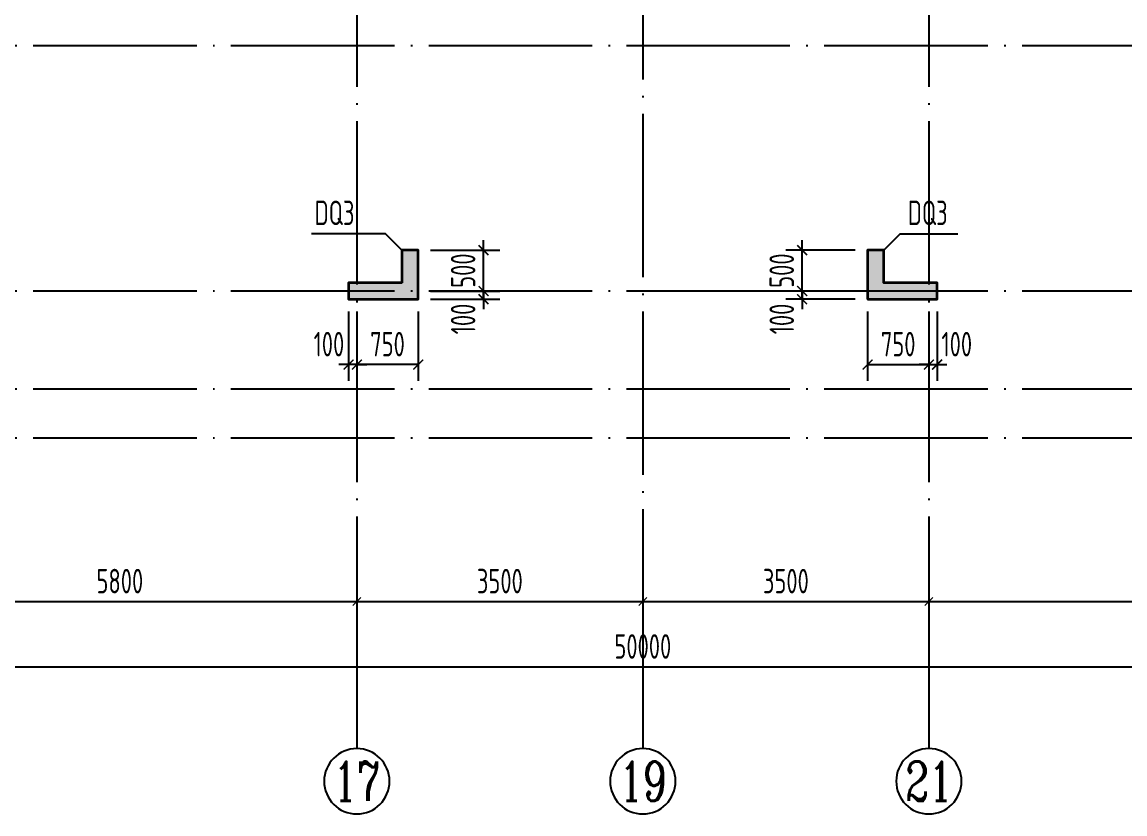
# Model space of a CAD drawing. Extents: x -1058961 to 23600, y -449123 to 2751847.
# Drawn here: x -428220 to -414724, y -258411 to -248719 of the extents above; entities that cross this region are included whole.
import ezdxf
from ezdxf.enums import TextEntityAlignment as Align

# ---------------------------------------------------------------- set-up
doc = ezdxf.new("R2010")
doc.units = 0
doc.header["$LTSCALE"] = 1000
doc.linetypes.add('DOTE', pattern=[2.42, 2, -0.2, 0.02, -0.2])
doc.layers.get('0').update_dxf_attribs({"linetype": 'CONTINUOUS'})
doc.layers.get('DEFPOINTS').update_dxf_attribs({"linetype": 'CONTINUOUS'})
for name, color, linetype in [('A-AXIS', 1, 'CONTINUOUS'), ('A-DOTE', 10, 'DOTE'), ('AXIS_NUM', 7, 'CONTINUOUS'), ('S-Q墙实线', 6, 'CONTINUOUS'), ('S-Q墙标注', 3, 'CONTINUOUS'), ('S-X详图填充', 252, 'CONTINUOUS'), ('S-X详图实线', 4, 'CONTINUOUS'), ('S-Y一般标注', 3, 'CONTINUOUS'), ('S-Z柱编号', 6, 'CONTINUOUS')]:
    doc.layers.add(name, color=color, linetype=linetype)
doc.styles.add('TSSD_Axis', font='complex.shx', dxfattribs={"width": 0.7, "bigfont": 'hztxt.shx'})
doc.styles.add('TSSD_DIMENSION', font='Tssdeng.shx', dxfattribs={"width": 0.7, "bigfont": 'tssdchn.shx'})
doc.styles.add('TSSD_REIN', font='tssdeng.shx', dxfattribs={"width": 0.7, "height": 300, "bigfont": 'tssdchn.shx'})
doc.styles.add('结构文字', font='zstxt.shx', dxfattribs={"width": 0.7, "bigfont": 'zshz.shx'})
doc.dimstyles.new('STRUCK', dxfattribs={"dimtxt": 400, "dimasz": 121, "dimexe": 200, "dimexo": 150, "dimgap": 115, "dimtad": 1, "dimdec": 0, "dimdsep": 46, "dimtxsty": '结构文字', "dimblk": 'ARCHTICK', "dimcen": 400, "dimclrd": 3, "dimclre": 3, "dimclrt": 7, "dimadec": 0, "dimazin": 0, "dimtfac": 1, "dimtdec": 0, "dimtix": 1, "dimtmove": 2, "dimatfit": 3, "dimldrblk": '_DIMX', "dimfxl": 0, "dimtolj": 1, "dimtzin": 0, "dimarcsym": 0})
doc.dimstyles.new('TSSD_100_100', dxfattribs={"dimtxt": 300, "dimasz": 100, "dimexe": 100, "dimexo": 250, "dimgap": 100, "dimtad": 1, "dimdec": 0, "dimzin": 0, "dimdsep": 46, "dimtxsty": 'TSSD_DIMENSION', "dimblk": 'ARCHTICK', "dimcen": 0, "dimdle": 100, "dimclrt": 7, "dimadec": 0, "dimazin": 0, "dimtfac": 1, "dimtdec": 0, "dimtix": 1, "dimtmove": 2, "dimatfit": 3, "dimldrblk": 'ARCHTICK', "dimfxl": 0, "dimtolj": 1, "dimtzin": 0, "dimarcsym": 0})

# ---------------------------------------------------------------- blocks, each defined once
blk = doc.blocks.new('_ArchTick')
at = {"color": 0, "linetype": 'ByBlock', "const_width": 0.15}
blk.add_lwpolyline([(-0.5, -0.5), (0.5, 0.5)], dxfattribs=at)
blk = doc.blocks.new('*D1101')
at = {"layer": 'DEFPOINTS', "color": 0}
for p in [(20300, 3600), (26100, 3600), (26100, 2600)]:
    blk.add_point(p, dxfattribs=at)
at = {"layer": 'S-Y一般标注', "color": 0, "lineweight": -2}
for p, q in [((20300, 3350), (20300, 2500)), ((26100, 3350), (26100, 2500)), ((20200, 2600), (26200, 2600))]:
    blk.add_line(p, q, dxfattribs=at)
at = {"layer": 'S-Y一般标注', "color": 0, "lineweight": -2, "xscale": 100, "yscale": 100, "zscale": 100, "rotation": 180}
blk.add_blockref('_ArchTick', (20300, 2600), dxfattribs=at)
at = {"layer": 'S-Y一般标注', "color": 0, "lineweight": -2, "xscale": 100, "yscale": 100, "zscale": 100}
blk.add_blockref('_ArchTick', (26100, 2600), dxfattribs=at)
at = {"layer": 'S-Y一般标注', "color": 7, "insert": (23200, 2850), "char_height": 300, "attachment_point": 5, "style": 'TSSD_DIMENSION'}
blk.add_mtext('\\A1;5800', dxfattribs=at)
blk = doc.blocks.new('ts_axno')
at = {"color": 0, "linetype": 'ByBlock', "lineweight": -2}
blk.add_circle((0, 0), 0.5, dxfattribs=at)
at = {"color": 0, "linetype": 'ByBlock', "lineweight": -2, "style": 'TSSD_Axis', "width": 0.7}
blk.add_attdef('A', text='', height=0.6, dxfattribs=at).set_placement((0, 0), align=Align.MIDDLE_CENTER)
blk = doc.blocks.new('*D1102')
at = {"layer": 'DEFPOINTS', "color": 0}
for p in [(26100, 3600), (29600, 3600), (29600, 2600)]:
    blk.add_point(p, dxfattribs=at)
at = {"layer": 'S-Y一般标注', "color": 0, "lineweight": -2}
for p, q in [((26100, 3350), (26100, 2500)), ((29600, 3350), (29600, 2500)), ((26000, 2600), (29700, 2600))]:
    blk.add_line(p, q, dxfattribs=at)
at = {"layer": 'S-Y一般标注', "color": 0, "lineweight": -2, "xscale": 100, "yscale": 100, "zscale": 100, "rotation": 180}
blk.add_blockref('_ArchTick', (26100, 2600), dxfattribs=at)
at = {"layer": 'S-Y一般标注', "color": 0, "lineweight": -2, "xscale": 100, "yscale": 100, "zscale": 100}
blk.add_blockref('_ArchTick', (29600, 2600), dxfattribs=at)
at = {"layer": 'S-Y一般标注', "color": 7, "insert": (27850, 2850), "char_height": 300, "attachment_point": 5, "style": 'TSSD_DIMENSION'}
blk.add_mtext('\\A1;3500', dxfattribs=at)
blk = doc.blocks.new('*D1103')
at = {"layer": 'DEFPOINTS', "color": 0}
for p in [(33100, 3600), (38900, 3600), (38900, 2600)]:
    blk.add_point(p, dxfattribs=at)
at = {"layer": 'S-Y一般标注', "color": 0, "lineweight": -2}
for p, q in [((33100, 3350), (33100, 2500)), ((38900, 3350), (38900, 2500)), ((33000, 2600), (39000, 2600))]:
    blk.add_line(p, q, dxfattribs=at)
at = {"layer": 'S-Y一般标注', "color": 0, "lineweight": -2, "xscale": 100, "yscale": 100, "zscale": 100, "rotation": 180}
blk.add_blockref('_ArchTick', (33100, 2600), dxfattribs=at)
at = {"layer": 'S-Y一般标注', "color": 0, "lineweight": -2, "xscale": 100, "yscale": 100, "zscale": 100}
blk.add_blockref('_ArchTick', (38900, 2600), dxfattribs=at)
at = {"layer": 'S-Y一般标注', "color": 7, "insert": (36000, 2850), "char_height": 300, "attachment_point": 5, "style": 'TSSD_DIMENSION'}
blk.add_mtext('\\A1;5800', dxfattribs=at)
blk = doc.blocks.new('*D1107')
at = {"layer": 'DEFPOINTS', "color": 0}
for p in [(4600, 3600), (54600, 3600), (54600, 1800)]:
    blk.add_point(p, dxfattribs=at)
at = {"layer": 'S-Y一般标注', "color": 0, "lineweight": -2}
for p, q in [((4600, 3350), (4600, 1700)), ((54600, 3350), (54600, 1700)), ((4500, 1800), (54700, 1800))]:
    blk.add_line(p, q, dxfattribs=at)
at = {"layer": 'S-Y一般标注', "color": 0, "lineweight": -2, "xscale": 100, "yscale": 100, "zscale": 100, "rotation": 180}
blk.add_blockref('_ArchTick', (4600, 1800), dxfattribs=at)
at = {"layer": 'S-Y一般标注', "color": 0, "lineweight": -2, "xscale": 100, "yscale": 100, "zscale": 100}
blk.add_blockref('_ArchTick', (54600, 1800), dxfattribs=at)
at = {"layer": 'S-Y一般标注', "color": 7, "insert": (29600, 2050), "char_height": 300, "attachment_point": 5, "style": 'TSSD_DIMENSION'}
blk.add_mtext('\\A1;50000', dxfattribs=at)
blk = doc.blocks.new('*D1110')
at = {"layer": 'DEFPOINTS', "color": 0}
for p in [(29600, 3600), (33100, 3600), (33100, 2600)]:
    blk.add_point(p, dxfattribs=at)
at = {"layer": 'S-Y一般标注', "color": 0, "lineweight": -2}
for p, q in [((29600, 3350), (29600, 2500)), ((33100, 3350), (33100, 2500)), ((29500, 2600), (33200, 2600))]:
    blk.add_line(p, q, dxfattribs=at)
at = {"layer": 'S-Y一般标注', "color": 0, "lineweight": -2, "xscale": 100, "yscale": 100, "zscale": 100, "rotation": 180}
blk.add_blockref('_ArchTick', (29600, 2600), dxfattribs=at)
at = {"layer": 'S-Y一般标注', "color": 0, "lineweight": -2, "xscale": 100, "yscale": 100, "zscale": 100}
blk.add_blockref('_ArchTick', (33100, 2600), dxfattribs=at)
at = {"layer": 'S-Y一般标注', "color": 7, "insert": (31350, 2850), "char_height": 300, "attachment_point": 5, "style": 'TSSD_DIMENSION'}
blk.add_mtext('\\A1;3500', dxfattribs=at)
blk = doc.blocks.new('*D781')
at = {"layer": 'DEFPOINTS', "color": 0}
for p in [(-418674, -252011), (-417874, -252011), (-417874, -252111)]:
    blk.add_point(p, dxfattribs=at)
at = {"layer": 'S-Q墙标注', "color": 3, "lineweight": -2}
for p, q in [((-418674, -252011), (-418674, -251890)), ((-418024, -252011), (-418874, -252011)), ((-418674, -252111), (-418674, -252011)), ((-418024, -252111), (-418874, -252111)), ((-418674, -252111), (-418674, -252232))]:
    blk.add_line(p, q, dxfattribs=at)
at = {"layer": 'S-Q墙标注', "color": 3, "lineweight": -2, "xscale": 121, "yscale": 121, "zscale": 121}
for p, rotation in [((-418674, -252011), 270), ((-418674, -252111), 90)]:
    blk.add_blockref('_ArchTick', p, dxfattribs=dict(at, rotation=rotation))
at = {"layer": 'S-Q墙标注', "color": 7, "insert": (-418924, -252353), "char_height": 300, "attachment_point": 5, "rotation": 90, "style": 'TSSD_REIN'}
blk.add_mtext('\\A1;100', dxfattribs=at)
blk = doc.blocks.new('_DIMX')
blk.add_line((-150, 0), (150, 0))
at = {"const_width": 50}
blk.add_lwpolyline([(-70, -70), (70, 70)], dxfattribs=at)
blk = doc.blocks.new('*D782')
at = {"layer": 'DEFPOINTS', "color": 0}
for p in [(-418674, -251511), (-417874, -251511), (-417874, -252011)]:
    blk.add_point(p, dxfattribs=at)
at = {"layer": 'S-Q墙标注', "color": 3, "lineweight": -2}
for p, q in [((-418674, -251511), (-418674, -251390)), ((-418024, -251511), (-418874, -251511)), ((-418674, -252011), (-418674, -251511)), ((-418024, -252011), (-418874, -252011)), ((-418674, -252011), (-418674, -252132))]:
    blk.add_line(p, q, dxfattribs=at)
at = {"layer": 'S-Q墙标注', "color": 3, "lineweight": -2, "xscale": 121, "yscale": 121, "zscale": 121}
for p, rotation in [((-418674, -251511), 270), ((-418674, -252011), 90)]:
    blk.add_blockref('_ArchTick', p, dxfattribs=dict(at, rotation=rotation))
at = {"layer": 'S-Q墙标注', "color": 7, "insert": (-418924, -251761), "char_height": 300, "attachment_point": 5, "rotation": 90, "style": 'TSSD_REIN'}
blk.add_mtext('\\A1;500', dxfattribs=at)
blk = doc.blocks.new('*D783')
at = {"layer": 'DEFPOINTS', "color": 0}
for p in [(-424123, -252111), (-423373, -252111), (-424123, -252911)]:
    blk.add_point(p, dxfattribs=at)
at = {"layer": 'S-Q墙标注', "color": 3, "lineweight": -2}
for p, q in [((-424123, -252261), (-424123, -253111)), ((-423373, -252261), (-423373, -253111)), ((-423373, -252911), (-424123, -252911))]:
    blk.add_line(p, q, dxfattribs=at)
at = {"layer": 'S-Q墙标注', "color": 3, "lineweight": -2, "xscale": 121, "yscale": 121, "zscale": 121, "rotation": 180}
blk.add_blockref('_ArchTick', (-424123, -252911), dxfattribs=at)
at = {"layer": 'S-Q墙标注', "color": 3, "lineweight": -2, "xscale": 121, "yscale": 121, "zscale": 121}
blk.add_blockref('_ArchTick', (-423373, -252911), dxfattribs=at)
at = {"layer": 'S-Q墙标注', "color": 7, "insert": (-423748, -252661), "char_height": 300, "attachment_point": 5, "style": 'TSSD_REIN'}
blk.add_mtext('\\A1;750', dxfattribs=at)
blk = doc.blocks.new('*D784')
at = {"layer": 'DEFPOINTS', "color": 0}
for p in [(-424224, -252111), (-424123, -252111), (-424224, -252911)]:
    blk.add_point(p, dxfattribs=at)
at = {"layer": 'S-Q墙标注', "color": 3, "lineweight": -2}
for p, q in [((-424224, -252261), (-424224, -253111)), ((-424123, -252261), (-424123, -253111)), ((-424224, -252911), (-424345, -252911)), ((-424123, -252911), (-424224, -252911)), ((-424123, -252911), (-424002, -252911))]:
    blk.add_line(p, q, dxfattribs=at)
at = {"layer": 'S-Q墙标注', "color": 3, "lineweight": -2, "xscale": 121, "yscale": 121, "zscale": 121}
blk.add_blockref('_ArchTick', (-424224, -252911), dxfattribs=at)
at = {"layer": 'S-Q墙标注', "color": 3, "lineweight": -2, "xscale": 121, "yscale": 121, "zscale": 121, "rotation": 180}
blk.add_blockref('_ArchTick', (-424123, -252911), dxfattribs=at)
at = {"layer": 'S-Q墙标注', "color": 7, "insert": (-424465, -252661), "char_height": 300, "attachment_point": 5, "style": 'TSSD_REIN'}
blk.add_mtext('\\A1;100', dxfattribs=at)
blk = doc.blocks.new('*D825')
at = {"layer": 'DEFPOINTS', "color": 0}
for p in [(-417874, -252111), (-417123, -252111), (-417123, -252911)]:
    blk.add_point(p, dxfattribs=at)
at = {"layer": 'S-Q墙标注', "color": 3, "lineweight": -2}
for p, q in [((-417874, -252261), (-417874, -253111)), ((-417123, -252261), (-417123, -253111)), ((-417874, -252911), (-417123, -252911))]:
    blk.add_line(p, q, dxfattribs=at)
at = {"layer": 'S-Q墙标注', "color": 3, "lineweight": -2, "xscale": 121, "yscale": 121, "zscale": 121, "rotation": 180}
blk.add_blockref('_ArchTick', (-417874, -252911), dxfattribs=at)
at = {"layer": 'S-Q墙标注', "color": 3, "lineweight": -2, "xscale": 121, "yscale": 121, "zscale": 121}
blk.add_blockref('_ArchTick', (-417123, -252911), dxfattribs=at)
at = {"layer": 'S-Q墙标注', "color": 7, "insert": (-417499, -252661), "char_height": 300, "attachment_point": 5, "style": 'TSSD_REIN'}
blk.add_mtext('\\A1;750', dxfattribs=at)
blk = doc.blocks.new('*D826')
at = {"layer": 'DEFPOINTS', "color": 0}
for p in [(-417123, -252111), (-417023, -252111), (-417023, -252911)]:
    blk.add_point(p, dxfattribs=at)
at = {"layer": 'S-Q墙标注', "color": 3, "lineweight": -2}
for p, q in [((-417123, -252261), (-417123, -253111)), ((-417023, -252261), (-417023, -253111)), ((-417123, -252911), (-417244, -252911)), ((-417123, -252911), (-417023, -252911)), ((-417023, -252911), (-416902, -252911))]:
    blk.add_line(p, q, dxfattribs=at)
at = {"layer": 'S-Q墙标注', "color": 3, "lineweight": -2, "xscale": 121, "yscale": 121, "zscale": 121}
blk.add_blockref('_ArchTick', (-417123, -252911), dxfattribs=at)
at = {"layer": 'S-Q墙标注', "color": 3, "lineweight": -2, "xscale": 121, "yscale": 121, "zscale": 121, "rotation": 180}
blk.add_blockref('_ArchTick', (-417023, -252911), dxfattribs=at)
at = {"layer": 'S-Q墙标注', "color": 7, "insert": (-416782, -252661), "char_height": 300, "attachment_point": 5, "style": 'TSSD_REIN'}
blk.add_mtext('\\A1;100', dxfattribs=at)
blk = doc.blocks.new('*D848')
at = {"layer": 'DEFPOINTS', "color": 0}
for p in [(-423373, -252011), (-422573, -252011), (-423373, -252111)]:
    blk.add_point(p, dxfattribs=at)
at = {"layer": 'S-Q墙标注', "color": 3, "lineweight": -2}
for p, q in [((-422573, -252011), (-422573, -251890)), ((-423223, -252011), (-422373, -252011)), ((-422573, -252111), (-422573, -252011)), ((-423223, -252111), (-422373, -252111)), ((-422573, -252111), (-422573, -252232))]:
    blk.add_line(p, q, dxfattribs=at)
at = {"layer": 'S-Q墙标注', "color": 3, "lineweight": -2, "xscale": 121, "yscale": 121, "zscale": 121}
for p, rotation in [((-422573, -252011), 270), ((-422573, -252111), 90)]:
    blk.add_blockref('_ArchTick', p, dxfattribs=dict(at, rotation=rotation))
at = {"layer": 'S-Q墙标注', "color": 7, "insert": (-422823, -252353), "char_height": 300, "attachment_point": 5, "rotation": 90, "style": 'TSSD_REIN'}
blk.add_mtext('\\A1;100', dxfattribs=at)
blk = doc.blocks.new('*D849')
at = {"layer": 'DEFPOINTS', "color": 0}
for p in [(-423373, -251511), (-422573, -251511), (-423373, -252011)]:
    blk.add_point(p, dxfattribs=at)
at = {"layer": 'S-Q墙标注', "color": 3, "lineweight": -2}
for p, q in [((-422573, -251511), (-422573, -251390)), ((-423223, -251511), (-422373, -251511)), ((-422573, -252011), (-422573, -251511)), ((-423223, -252011), (-422373, -252011)), ((-422573, -252011), (-422573, -252132))]:
    blk.add_line(p, q, dxfattribs=at)
at = {"layer": 'S-Q墙标注', "color": 3, "lineweight": -2, "xscale": 121, "yscale": 121, "zscale": 121}
for p, rotation in [((-422573, -251511), 270), ((-422573, -252011), 90)]:
    blk.add_blockref('_ArchTick', p, dxfattribs=dict(at, rotation=rotation))
at = {"layer": 'S-Q墙标注', "color": 7, "insert": (-422823, -251761), "char_height": 300, "attachment_point": 5, "rotation": 90, "style": 'TSSD_REIN'}
blk.add_mtext('\\A1;500', dxfattribs=at)
blk = doc.blocks.new('20210726.16395156')
at = {"layer": 'A-AXIS'}
for p, q in [((26100, 3600), (26100, 800)), ((29600, 3600), (29600, 800)), ((33100, 3600), (33100, 800))]:
    blk.add_line(p, q, dxfattribs=at)
at = {"layer": 'A-DOTE'}
for p, q in [((29600, 18249.9), (29600, 3600)), ((26100, 10900), (26100, 3600)), ((33100, 10900), (33100, 3600)), ((55600, 9400), (3600, 9400)), ((55600, 6400), (3600, 6400)), ((55600, 5200), (3600, 5200)), ((55600, 4600), (3600, 4600))]:
    blk.add_line(p, q, dxfattribs=at)
at = {"layer": 'A-AXIS'}
ref = blk.add_blockref('ts_axno', (26100, 400), dxfattribs=dict(at, xscale=-800, yscale=800, zscale=800, rotation=180))
ref.add_attrib('10', '17', dxfattribs={"layer": 'AXIS_NUM', "height": 480, "style": 'TSSD_Axis', "width": 0.7}).set_placement((26100, 400), align=Align.MIDDLE_CENTER)
ref = blk.add_blockref('ts_axno', (29600, 400), dxfattribs=dict(at, xscale=-800, yscale=800, zscale=800, rotation=180))
ref.add_attrib('13', '19', dxfattribs={"layer": 'AXIS_NUM', "height": 480, "style": 'TSSD_Axis', "width": 0.7}).set_placement((29600, 400), align=Align.MIDDLE_CENTER)
ref = blk.add_blockref('ts_axno', (33100, 400), dxfattribs=dict(at, xscale=-800, yscale=800, zscale=800, rotation=180))
ref.add_attrib('13', '21', dxfattribs={"layer": 'AXIS_NUM', "height": 480, "style": 'TSSD_Axis', "width": 0.7}).set_placement((33100, 400), align=Align.MIDDLE_CENTER)
at = {"layer": 'S-Y一般标注'}
for base, p1, p2, picture, middle in [((54600, 1800), (4600, 3600), (54600, 3600), '*D1107', (29600, 2050)), ((26100, 2600), (20300, 3600), (26100, 3600), '*D1101', (23200, 2850)), ((29600, 2600), (26100, 3600), (29600, 3600), '*D1102', (27850, 2850)), ((33100, 2600), (29600, 3600), (33100, 3600), '*D1110', (31350, 2850)), ((38900, 2600.1), (33100, 3600), (38900, 3600.1), '*D1103', (36000, 2850.1))]:
    dim = blk.add_linear_dim(base=base, p1=p1, p2=p2, dimstyle='TSSD_100_100', dxfattribs=at)
    dim.commit()
    dim.dimension.update_dxf_attribs({"geometry": picture, "text_midpoint": middle})

msp = doc.modelspace()

# ---------------------------------------------------------------- hatches: boundary and pattern name
at = {"layer": 'S-X详图填充'}
h = msp.add_hatch(color=256, dxfattribs=at)
h.dxf.hatch_style = 1
h.paths.add_polyline_path([(-423573.48, -251910.77), (-424223.48, -251910.77), (-424223.48, -252110.77), (-423373.48, -252110.77), (-423373.48, -251510.77), (-423573.48, -251510.77)])
h = msp.add_hatch(color=256, dxfattribs=at)
h.dxf.hatch_style = 1
h.paths.add_polyline_path([(-417673.51, -251910.77), (-417023.51, -251910.77), (-417023.51, -252110.77), (-417873.51, -252110.77), (-417873.51, -251510.77), (-417673.51, -251510.77)])

# ---------------------------------------------------------------- linework, layer by layer
at = {"layer": 'S-Q墙实线', "lineweight": 35}
for points in [[(-423573.48, -251910.77), (-424223.48, -251910.77), (-424223.48, -252110.77), (-423373.48, -252110.77), (-423373.48, -251510.77), (-423573.48, -251510.77)], [(-417873.51, -252110.77), (-417023.51, -252110.77), (-417023.51, -251910.77), (-417673.51, -251910.77), (-417673.51, -251510.77), (-417873.51, -251510.77)]]:
    msp.add_lwpolyline(points, close=True, dxfattribs=at)
at = {"layer": 'S-X详图实线'}
for points in [[(-423373.48, -251510.77), (-423573.48, -251510.77), (-423573.48, -251910.77), (-424223.48, -251910.77), (-424223.48, -252110.77), (-423373.48, -252110.77), (-423373.48, -251610.77)], [(-417873.51, -251510.77), (-417673.51, -251510.77), (-417673.51, -251910.77), (-417023.51, -251910.77), (-417023.51, -252110.77), (-417873.51, -252110.77), (-417873.51, -251610.77)]]:
    msp.add_lwpolyline(points, close=True, dxfattribs=at)
at = {"layer": 'S-Z柱编号', "color": 7}
for points in [[(-423573.48, -251510.77), (-423773.48, -251310.77), (-424678.84, -251310.77)], [(-417673.51, -251510.77), (-417473.51, -251310.77), (-416770.87, -251310.77)]]:
    msp.add_lwpolyline(points, dxfattribs=at)

# ---------------------------------------------------------------- block references
at = {"layer": 'A-DOTE'}
msp.add_blockref('20210726.16395156', (-450223.49, -258410.82), dxfattribs=at)

# ---------------------------------------------------------------- texts
at = {"layer": 'S-Z柱编号', "color": 7, "style": 'TSSD_REIN', "width": 0.7}
for p in [(-424640.79, -251293.92), (-417381.58, -251293.92)]:
    msp.add_text('DQ3', height=300, dxfattribs=at).set_placement(p, align=Align.BOTTOM_LEFT)

# ---------------------------------------------------------------- dimensions: what is measured, and where the dimension line sits
at = {"layer": 'S-Q墙标注'}
for base, p1, p2, angle, picture, middle in [((-422573.46, -251510.77), (-423373.46, -252010.77), (-423373.48, -251510.77), 90, '*D849', (-422823.46, -251760.77)), ((-418673.53, -251510.77), (-417873.53, -252010.77), (-417873.51, -251510.77), 90, '*D782', (-418923.53, -251760.77)), ((-424123.49, -252910.77), (-423373.46, -252110.77), (-424123.49, -252110.77), 180, '*D783', (-423748.48, -252660.77))]:
    dim = msp.add_linear_dim(base=base, p1=p1, p2=p2, angle=angle, dimstyle='STRUCK', override={"dimtxt": 300, "dimgap": 100, "dimtxsty": 'TSSD_REIN'}, dxfattribs=at)
    dim.commit()
    dim.dimension.update_dxf_attribs({"geometry": picture, "text_midpoint": middle})
for base, p1, p2, angle, picture, middle in [((-422573.46, -252010.77), (-423373.46, -252110.77), (-423373.46, -252010.77), 90, '*D848', (-422823.46, -252352.69)), ((-418673.53, -252010.77), (-417873.53, -252110.77), (-417873.53, -252010.77), 90, '*D781', (-418923.53, -252352.69)), ((-424223.51, -252910.77), (-424123.49, -252110.77), (-424223.51, -252110.77), 180, '*D784', (-424465.43, -252660.77))]:
    dim = msp.add_linear_dim(base=base, p1=p1, p2=p2, angle=angle, dimstyle='STRUCK', override={"dimtxt": 300, "dimgap": 100, "dimtxsty": 'TSSD_REIN'}, dxfattribs=at)
    dim.commit()
    dim.dimension.update_dxf_attribs({"geometry": picture, "text_midpoint": middle, "dimtype": 160})
dim = msp.add_linear_dim(base=(-417123.49, -252910.77), p1=(-417873.53, -252110.77), p2=(-417123.49, -252110.77), dimstyle='STRUCK', override={"dimtxt": 300, "dimgap": 100, "dimtxsty": 'TSSD_REIN'}, dxfattribs=at)
dim.commit()
dim.dimension.update_dxf_attribs({"geometry": '*D825', "text_midpoint": (-417498.51, -252660.77)})
dim = msp.add_linear_dim(base=(-417023.48, -252910.77), p1=(-417123.49, -252110.77), p2=(-417023.48, -252110.77), dimstyle='STRUCK', override={"dimtxt": 300, "dimgap": 100, "dimtxsty": 'TSSD_REIN'}, dxfattribs=at)
dim.commit()
dim.dimension.update_dxf_attribs({"geometry": '*D826', "text_midpoint": (-416781.56, -252660.77), "dimtype": 160})

doc.saveas('drawing.dxf')
